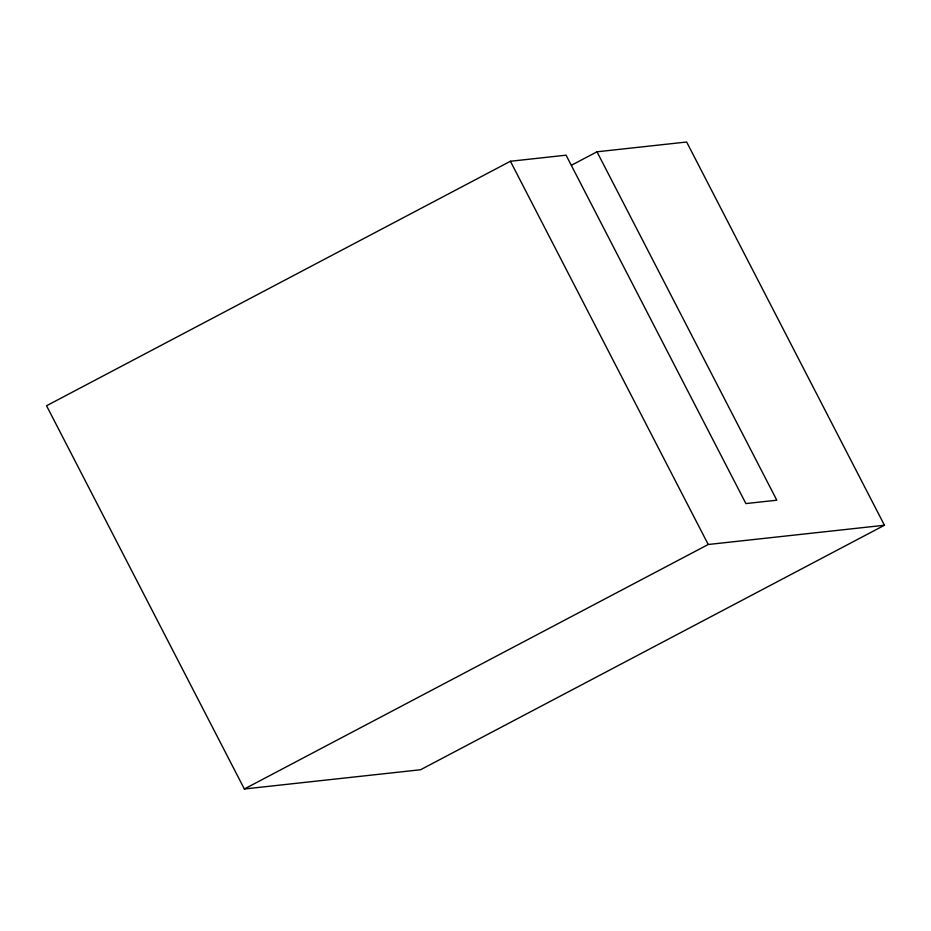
<?xml version="1.0" encoding="UTF-8"?>
<svg xmlns="http://www.w3.org/2000/svg" width="931" height="931" viewBox="0 0 931 931"><rect width="100%" height="100%" fill="white"/><g stroke="black" fill="none" stroke-linecap="round" stroke-linejoin="round"><path stroke-width="1.4" d="M596.992 151.8L776.803 500.203L745.894 503.578L566.071 155.186L510.421 161.261L46.55 405.753L244.353 788.988L420.579 769.739L884.45 525.247L686.647 142.012L596.992 151.8L571.541 165.218M244.353 788.988L708.223 544.495L884.45 525.247M510.421 161.261L708.223 544.495"/></g></svg>
